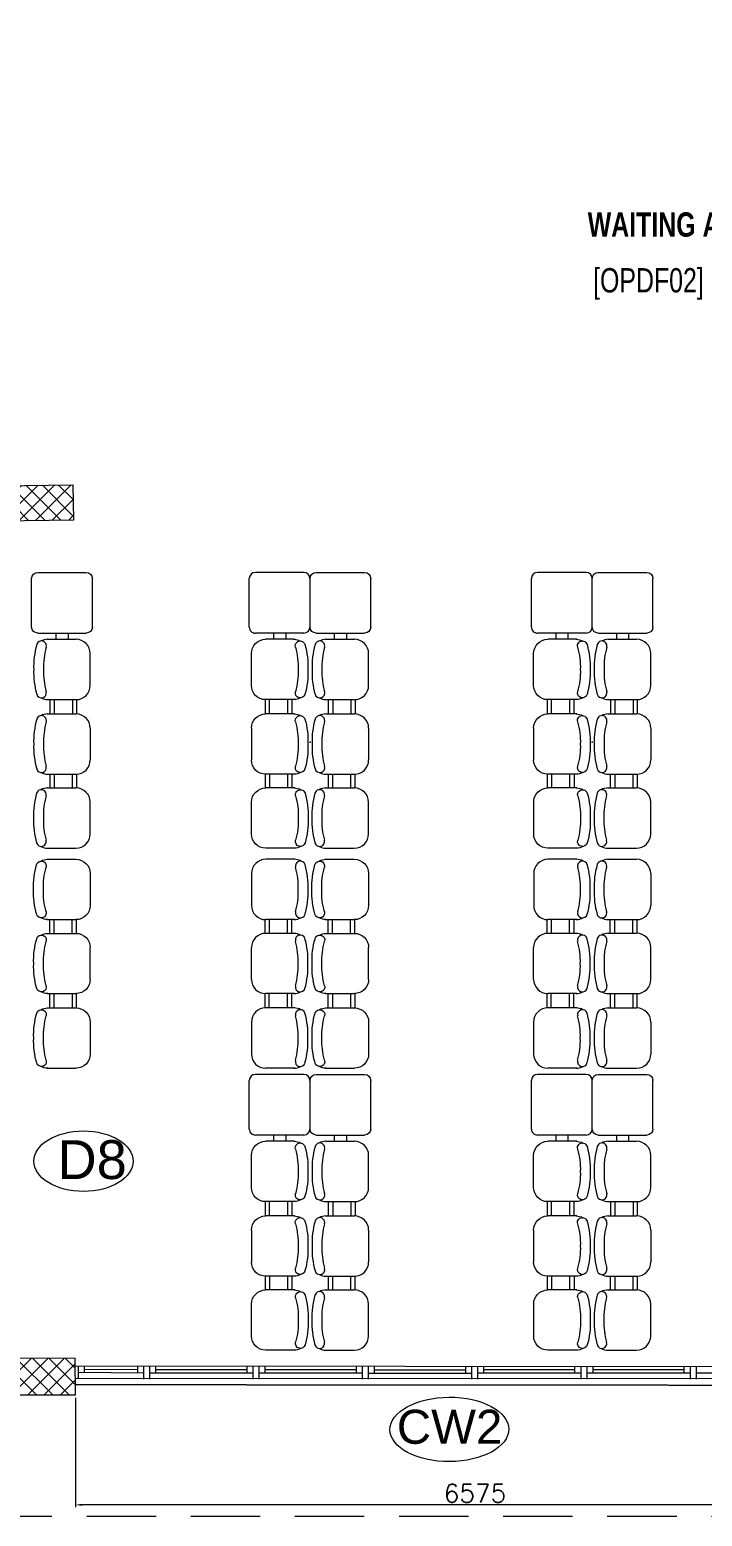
# Model space of a CAD drawing. Header units: millimetres. Extents: x -2143172 to 5255, y -610845 to 279739.
# Drawn here: x -1108901 to -1103364, y -595618 to -583372 of the extents above; entities that cross this region are included whole.
import ezdxf

# ---------------------------------------------------------------- set-up
doc = ezdxf.new("R2010")
doc.units = ezdxf.units.MM
doc.header["$LTSCALE"] = 30
doc.linetypes.add('HIDDEN', pattern=[9.525, 6.35, -3.175])
doc.linetypes.add('HIDDEN2', pattern=[0.1875, 0.125, -0.0625])
doc.layers.get('0').update_dxf_attribs({"lineweight": 5})
doc.layers.get('Defpoints').update_dxf_attribs({"lineweight": 5})
for name, color, linetype, lineweight in [('72_EGR_BASE_TEXT', 7, 'Continuous', 5), ('Al Window tag', 5, 'Continuous', 5), ('Aluminum', 7, 'Continuous', 5), ('C-HYDR-CTCH', 6, 'Continuous', 5), ('dims.', 152, 'Continuous', 5), ('Hatch', 252, 'Continuous', 5), ('LOADING', 163, 'Continuous', 5), ('Medical Equipment and Furniture1', 163, 'Continuous', 5), ('Proj', 7, 'HIDDEN2', 5), ('Structure', 20, 'Continuous', 5)]:
    doc.layers.add(name, color=color, linetype=linetype, lineweight=lineweight)
doc.styles.add('SIMPLEX', font='SIMPLEX.shx', dxfattribs={"height": 150})
doc.styles.add('TTLB-A0-JeddahDP$0$swis721', font='swiss.ttf')
doc.styles.add('X3G_ENTITY_9EC9', font='swisscl.ttf', dxfattribs={"height": 0.2})
doc.styles.add('X3G_ENTITY_9F38', font='swisscl.ttf', dxfattribs={"height": 0.2})
doc.dimstyles.new('Buk', dxfattribs={"dimtxt": 150, "dimasz": 50, "dimexe": 20, "dimexo": 25, "dimgap": 20, "dimtad": 1, "dimdec": 0, "dimrnd": 5, "dimdsep": 46, "dimtxsty": 'SIMPLEX', "dimcen": 0, "dimdle": 20, "dimclrd": 256, "dimclre": 256, "dimclrt": 256, "dimadec": 0, "dimazin": 0, "dimtfac": 0.0075, "dimtdec": 0, "dimtmove": 1, "dimatfit": 2, "dimldrblk": 'ARCHTICK', "dimfxl": 1, "dimtolj": 1, "dimtzin": 0, "dimlwd": -1, "dimlwe": -1, "dimarcsym": 0})

# ---------------------------------------------------------------- blocks, each defined once
blk = doc.blocks.new('*D769')
at = {"layer": 'Defpoints', "color": 0, "transparency": 16777216}
for p in [(-1108524, -594617, 0), (-1101947, -594618, 0), (-1108524, -595524)]:
    blk.add_point(p, dxfattribs=at)
at = {"layer": 'dims.', "linetype": 'Continuous', "transparency": 16777216}
for p, q in [((-1108524, -594642), (-1108524, -595544)), ((-1101947, -594643), (-1101947, -595544))]:
    blk.add_line(p, q, dxfattribs=at)
at = {"layer": 'dims.', "transparency": 16777216}
blk.add_line((-1101997, -595524), (-1108474, -595524), dxfattribs=at)
for points in [[(-1108474, -595516), (-1108474, -595533), (-1108524, -595524)], [(-1101997, -595516), (-1101997, -595533), (-1101947, -595524)]]:
    blk.add_solid(points, dxfattribs=at)
at = {"layer": 'dims.', "transparency": 16777216, "insert": (-1105235, -595429), "char_height": 150, "attachment_point": 5, "style": 'SIMPLEX'}
blk.add_mtext('\\A1;6575', dxfattribs=at)
blk = doc.blocks.new('_ArchTick')
at = {"color": 0, "linetype": 'ByBlock', "const_width": 0.15}
blk.add_lwpolyline([(-0.5, -0.5), (0.5, 0.5)], dxfattribs=at)
blk = doc.blocks.new('A$C47696aed')
at = {"layer": 'Hatch'}
h = blk.add_hatch(dxfattribs=at)
h.set_pattern_fill('ANSI37', color=256, scale=30)
h.paths.add_polyline_path([(50953, 21918), (50349, 21910), (50353, 21621), (50957, 21629)])
h.paths.add_polyline_path([(43792, 21910), (43208, 21905), (43188, 21613), (43772, 21619)])
h.paths.add_polyline_path([(29415, 21903), (28816, 21899), (28810, 21606), (29409, 21610)])
h.paths.add_polyline_path([(36600, 21905), (35999, 21897), (35991, 21612), (36592, 21619)])
h.paths.add_polyline_path([(22196, 21912), (21589, 21890), (21604, 21598), (22210, 21619)])
h.paths.add_polyline_path([(15459, 21902), (14237, 21926), (14231, 21629), (15453, 21606)])
h.paths.add_polyline_path([(15473, 14702), (14258, 14686), (14245, 14393), (15460, 14409)])
h.paths.add_polyline_path([(15447, 7508), (14244, 7492), (14238, 7199), (15441, 7215)])
h.paths.add_polyline_path([(15466, 310), (14269, 298), (14272, 4), (15468, 15)])
h.paths.add_polyline_path([(7831, 312), (7227, 308), (7238, 23), (7841, 26)])
h.paths.add_polyline_path([(7815, 7510), (7218, 7511), (7218, 7210), (7815, 7209)])
h.paths.add_polyline_path([(7825, 14699), (7206, 14701), (7195, 14398), (7814, 14396)])
h.paths.add_polyline_path([(7802, 21879), (7201, 21893), (7197, 21604), (7798, 21589)])
h.paths.add_polyline_path([(603, 21877), (0, 21900), (2, 21611), (605, 21589)])
h.paths.add_polyline_path([(610, 7499), (8, 7492), (12, 7200), (614, 7207)])
h.paths.add_polyline_path([(628, 304), (29, 303), (34, 2), (633, 3)])
h.paths.add_polyline_path([(22215, 317), (21609, 304), (21615, 3), (22220, 16)])
h.paths.add_polyline_path([(22208, 7510), (21614, 7492), (21616, 7196), (22210, 7213)])
h.paths.add_polyline_path([(22199, 14718), (21600, 14710), (21604, 14410), (22203, 14418)])
h.paths.add_polyline_path([(29400, 14702), (28798, 14707), (28802, 14415), (29404, 14410)])
h.paths.add_polyline_path([(29403, 7520), (28800, 7502), (28813, 7202), (29413, 7223)])
h.paths.add_polyline_path([(29420, 304), (28816, 310), (28813, 25), (29417, 18)])
h.paths.add_polyline_path([(36618, 314), (36021, 300), (36030, 0), (36627, 15)])
h.paths.add_polyline_path([(36611, 7503), (36009, 7505), (36011, 7207), (36612, 7205)])
h.paths.add_polyline_path([(36574, 14706), (35993, 14711), (36013, 14421), (36594, 14417)])
h.paths.add_polyline_path([(43778, 14706), (43180, 14719), (43182, 14428), (43780, 14414)])
h.paths.add_polyline_path([(43779, 7507), (43210, 7500), (43212, 7205), (43780, 7213)])
h.paths.add_polyline_path([(43816, 310), (43210, 307), (43212, 3), (43817, 5)])
h.paths.add_polyline_path([(50990, 309), (50402, 326), (50389, 18), (50977, 2)])
h.paths.add_polyline_path([(50974, 7509), (50371, 7510), (50369, 7213), (50972, 7212)])
at = {"layer": 'C-HYDR-CTCH', "color": 4, "flags": 128}
for points in [[(8, 7492), (610, 7499), (614, 7207), (12, 7200), (8, 7497)], [(29, 303), (34, 2), (633, 3), (628, 304), (29, 303)]]:
    blk.add_lwpolyline(points, dxfattribs=at)
blk = doc.blocks.new('3 s')
at = {"layer": 'Medical Equipment and Furniture1', "ltscale": 20}
for p, q in [((-699751, -400643), (-699535, -400643)), ((-699751, -400643), (-699513, -400643)), ((-699396, -401023), (-699396, -400760)), ((-699751, -401140), (-699513, -401140)), ((-699728, -401140), (-699728, -401258)), ((-699692, -401140), (-699692, -401258)), ((-699542, -401140), (-699542, -401258)), ((-699508, -401140), (-699508, -401258)), ((-699751, -401258), (-699513, -401258)), ((-699396, -401375), (-699396, -401637)), ((-699751, -401754), (-699513, -401754)), ((-699751, -401754), (-699535, -401754)), ((-699730, -401754), (-699730, -401867)), ((-699693, -401754), (-699693, -401867)), ((-699544, -401754), (-699544, -401867)), ((-699509, -401754), (-699509, -401867)), ((-699753, -401867), (-699536, -401867)), ((-699753, -401867), (-699514, -401867)), ((-699397, -402247), (-699397, -401984)), ((-699753, -402364), (-699514, -402364))]:
    blk.add_line(p, q, dxfattribs=at)
for centre, radius, start, end in [((-699798, -400697), 40.5, 344.361, 164.361), ((-699746, -400760), 117, 90, 118.9699), ((-699513, -400760), 117, 0, 90), ((-699175, -400872), 687, 164.361, 181.6247), ((-699175, -400872), 606, 164.361, 181.8419), ((-699175, -400911), 687, 178.3753, 195.639), ((-699175, -400911), 606, 178.1581, 195.639), ((-699513, -401023), 117, 270, 0), ((-699798, -401085), 40.5, 195.639, 15.639), ((-699746, -401023), 117, 241.0301, 270), ((-699798, -401312), 40.5, 344.361, 164.361), ((-699746, -401375), 117, 90, 118.9699), ((-699513, -401375), 117, 0, 90), ((-699175, -401486), 687, 164.361, 181.6247), ((-699175, -401486), 606, 164.361, 181.8419), ((-699175, -401525), 687, 178.3753, 195.639), ((-699175, -401525), 606, 178.1581, 195.639), ((-699513, -401637), 117, 270, 0), ((-699798, -401700), 40.5, 195.639, 15.639), ((-699746, -401637), 117, 241.0301, 270), ((-699799, -401922), 40.5, 344.361, 164.361), ((-699747, -401984), 117, 90, 118.9699), ((-699514, -401984), 117, 0, 90), ((-699176, -402096), 687, 164.361, 181.6247), ((-699176, -402096), 606, 164.361, 181.8419), ((-699176, -402135), 687, 178.3753, 195.639), ((-699176, -402135), 606, 178.1581, 195.639), ((-699514, -402247), 117, 270, 0), ((-699799, -402309), 40.5, 195.639, 15.639), ((-699747, -402247), 117, 241.0301, 270)]:
    blk.add_arc(centre, radius, start, end, dxfattribs=at)
blk = doc.blocks.new('GF21009T-P')
for p, q in [((0.4, 0.5), (0, 0.5)), ((-0.05, 0.45), (-0.05, 0.05)), ((0.45, 0.45), (0.45, 0.05)), ((0.45, 0.3), (0.5, 0.3)), ((0.45, 0.2), (0.5, 0.2)), ((0.4, 0), (0, 0))]:
    blk.add_line(p, q)
for centre, start, end in [((0, 0.45), 90, 180), ((0.4, 0.45), 0, 90), ((0, 0.05), 180, 270), ((0.4, 0.05), 270, 0)]:
    blk.add_arc(centre, 0.0499, start, end)

msp = doc.modelspace()

# ---------------------------------------------------------------- linework, layer by layer
at = {"layer": 'Al Window tag'}
for centre, major_axis, ratio in [((-1108458.9, -592693.3), (408.6, 0), 0.6100251), ((-1105446.5, -594902.6, 0.3), (488.8, 2.3), 0.5431673)]:
    msp.add_ellipse(centre, major_axis=major_axis, ratio=ratio, dxfattribs=at)
at = {"layer": 'Aluminum'}
for p, q in [((-1101947, -594388.1, 0.2), (-1108525, -594382.9, 0.2)), ((-1108500, -594482.9, 0.2), (-1108500, -594382.9, 0.2)), ((-1108450, -594432.9, 0.2), (-1108450, -594382.9, 0.2)), ((-1108012, -594413.1, 0.2), (-1108450, -594407.9, 0.2)), ((-1108012, -594438.1, 0.2), (-1108012, -594388.1, 0.2)), ((-1107962, -594488.1, 0.2), (-1107962, -594388.1, 0.2)), ((-1107912, -594488.1, 0.2), (-1107912, -594388.1, 0.2)), ((-1107862, -594438.1, 0.2), (-1107862, -594388.1, 0.2)), ((-1107112, -594438.1, 0.2), (-1107112, -594388.1, 0.2)), ((-1107062, -594488.1, 0.2), (-1107062, -594388.1, 0.2)), ((-1107012, -594488.1, 0.2), (-1107012, -594388.1, 0.2)), ((-1106962, -594438.1, 0.2), (-1106962, -594388.1, 0.2)), ((-1106212, -594438.1, 0.2), (-1106212, -594388.1, 0.2)), ((-1106162, -594488.1, 0.2), (-1106162, -594388.1, 0.2)), ((-1106112, -594488.1, 0.2), (-1106112, -594388.1, 0.2)), ((-1106062, -594438.1, 0.2), (-1106062, -594388.1, 0.2)), ((-1105312, -594438.1, 0.2), (-1105312, -594388.1, 0.2)), ((-1105262, -594488.1, 0.2), (-1105262, -594388.1, 0.2)), ((-1105212, -594488.1, 0.2), (-1105212, -594388.1, 0.2)), ((-1105162, -594438.1, 0.2), (-1105162, -594388.1, 0.2)), ((-1104412, -594438.1, 0.2), (-1104412, -594388.1, 0.2)), ((-1104362, -594488.1, 0.2), (-1104362, -594388.1, 0.2)), ((-1104312, -594488.1, 0.2), (-1104312, -594388.1, 0.2)), ((-1104262, -594438.1, 0.2), (-1104262, -594388.1, 0.2)), ((-1103512, -594438.1, 0.2), (-1103512, -594388.1, 0.2)), ((-1103462, -594488.1, 0.2), (-1103462, -594388.1, 0.2)), ((-1103412, -594488.1, 0.2), (-1103412, -594388.1, 0.2)), ((-1101947, -594488.1, 0.2), (-1108525, -594482.9, 0.2)), ((-1107962, -594438.1, 0.2), (-1108500, -594432.9, 0.2)), ((-1107062, -594438.1, 0.2), (-1107912, -594438.1, 0.2)), ((-1107112, -594413.1, 0.2), (-1107862, -594413.1, 0.2)), ((-1106162, -594438.1, 0.2), (-1107012, -594438.1, 0.2)), ((-1106212, -594413.1, 0.2), (-1106962, -594413.1, 0.2)), ((-1106112, -594438.1, 0.2), (-1105262, -594438.1, 0.2)), ((-1106062, -594413.1, 0.2), (-1105312, -594413.1, 0.2)), ((-1104362, -594438.1, 0.2), (-1105212, -594438.1, 0.2)), ((-1104412, -594413.1, 0.2), (-1105162, -594413.1, 0.2)), ((-1103462, -594438.1, 0.2), (-1104312, -594438.1, 0.2)), ((-1103512, -594413.1, 0.2), (-1104262, -594413.1, 0.2)), ((-1102562, -594438.1, 0.2), (-1103412, -594438.1, 0.2))]:
    msp.add_line(p, q, dxfattribs=at)
at = {"layer": 'LOADING'}
for p in [(-1106593.7, -589242.4, 0.1), (-1104270.3, -589242.4, 0.1)]:
    msp.add_point(p, dxfattribs=at)
at = {"layer": 'Medical Equipment and Furniture1', "ltscale": 20}
for p, q in [((-1104144.3, -590206.4, 0.1), (-1103905.7, -590206.4, 0.1)), ((-1103788.5, -590323.6, 0.1), (-1103788.5, -590586.1, 0.1)), ((-1104144.3, -590703.3, 0.1), (-1103928.1, -590703.3, 0.1)), ((-1104144.3, -590703.3, 0.1), (-1103905.7, -590703.3, 0.1)), ((-1104121.3, -590816, 0.1), (-1104121.3, -590703.3, 0.1)), ((-1104085.2, -590816, 0.1), (-1104085.2, -590703.3, 0.1)), ((-1103935.3, -590816, 0.1), (-1103935.3, -590703.3, 0.1)), ((-1103900.5, -590816, 0.1), (-1103900.5, -590703.2, 0.1)), ((-1104143, -590815.9, 0.1), (-1103904.5, -590815.9, 0.1)), ((-1104143, -590815.9, 0.1), (-1103926.9, -590815.9, 0.1)), ((-1103787.3, -591195.6, 0.1), (-1103787.3, -590933.1, 0.1)), ((-1104143, -591312.8, 0.1), (-1103904.5, -591312.8, 0.1)), ((-1104120, -591430.6, 0.1), (-1104120, -591312.7, 0.1)), ((-1104083.9, -591430.6, 0.1), (-1104083.9, -591312.7, 0.1)), ((-1103934, -591430.6, 0.1), (-1103934, -591312.7, 0.1)), ((-1103899.3, -591430.7, 0.1), (-1103899.3, -591312.7, 0.1)), ((-1104143, -591430.6, 0.1), (-1103904.5, -591430.6, 0.1)), ((-1103787.3, -591547.8, 0.1), (-1103787.3, -591810.3, 0.1)), ((-1104143, -591927.5, 0.1), (-1103926.9, -591927.5, 0.1)), ((-1104143, -591927.5, 0.1), (-1103904.5, -591927.5, 0.1))]:
    msp.add_line(p, q, dxfattribs=at)
for centre, radius, start, end in [((-1104190.6, -590261, 0.1), 40.5, 344.36103, 164.36104), ((-1104139.1, -590323.6, 0.1), 117.2, 90, 118.96988), ((-1103905.7, -590323.6, 0.1), 117.2, 0, 90), ((-1103567.7, -590435.4, 0.1), 687.4, 164.36103, 181.62474), ((-1103567.7, -590435.4, 0.1), 606.4, 164.36103, 181.84194), ((-1103567.7, -590474.3, 0.1), 687.4, 178.37526, 195.63897), ((-1103567.7, -590474.3, 0.1), 606.4, 178.15806, 195.63897), ((-1103905.7, -590586.1, 0.1), 117.2, 270, 0), ((-1104190.6, -590648.7, 0.1), 40.5, 195.63896, 15.63897), ((-1104139.1, -590586.1, 0.1), 117.2, 241.03012, 270), ((-1104189.4, -590870.5, 0.1), 40.5, 344.36103, 164.36104), ((-1104137.8, -590933.1, 0.1), 117.2, 90, 118.96988), ((-1103904.5, -590933.1, 0.1), 117.2, 0, 90), ((-1103566.4, -591044.9, 0.1), 687.4, 164.36103, 181.62474), ((-1103566.4, -591044.9, 0.1), 606.4, 164.36103, 181.84194), ((-1103566.4, -591083.9, 0.1), 687.4, 178.37526, 195.63897), ((-1103566.4, -591083.9, 0.1), 606.4, 178.15806, 195.63897), ((-1103904.5, -591195.6, 0.1), 117.2, 270, 0), ((-1104189.4, -591258.2, 0.1), 40.5, 195.63896, 15.63897), ((-1104137.8, -591195.6, 0.1), 117.2, 241.03012, 270), ((-1104189.4, -591485.1, 0.1), 40.5, 344.36103, 164.36104), ((-1104137.8, -591547.8, 0.1), 117.2, 90, 118.96988), ((-1103904.5, -591547.8, 0.1), 117.2, 0, 90), ((-1103566.4, -591659.5, 0.1), 687.4, 164.36103, 181.62474), ((-1103566.4, -591659.5, 0.1), 606.4, 164.36103, 181.84194), ((-1103566.4, -591698.5, 0.1), 687.4, 178.37526, 195.63897), ((-1103566.4, -591698.5, 0.1), 606.4, 178.15806, 195.63897), ((-1103904.5, -591810.3, 0.1), 117.2, 270, 0), ((-1104189.4, -591872.9, 0.1), 40.5, 195.63896, 15.63897), ((-1104137.8, -591810.3, 0.1), 117.2, 241.03012, 270)]:
    msp.add_arc(centre, radius, start, end, dxfattribs=at)
at = {"layer": 'Proj'}
msp.add_line((-1108525, -594532.9, 0.2), (-1101947, -594538.1, 0.2), dxfattribs=at)
at = {"layer": 'Proj', "linetype": 'HIDDEN', "ltscale": 3, "elevation": 0.2}
msp.add_lwpolyline([(-1058727, -571718.1), (-1110147, -571718.1), (-1110147, -595618.1), (-1058727, -595618.1)], dxfattribs=at)

# ---------------------------------------------------------------- block references
at = {"layer": 'LOADING', "extrusion": (-3.51192e-12, 1.27212e-09, 1), "xscale": -1000, "yscale": 1000, "zscale": 1000, "rotation": 90.00000458082476}
for p in [(-1108385.7, -587893.1, 0.1), (-1106093.7, -587893.1, 0.1), (-1103770.3, -587893.1, 0.1), (-1106093.7, -592028.2, 0.1), (-1103770.3, -592028.2, 0.1)]:
    msp.add_blockref('GF21009T-P', p, dxfattribs=at)
at = {"layer": 'LOADING', "extrusion": (3.51192e-12, 1.27212e-09, 1), "xscale": 1000, "yscale": 1000, "zscale": 1000, "rotation": 269.9999954191752}
for p in [(-1107093.7, -587893.1, 0.1), (-1104770.3, -587893.1, 0.1), (-1107093.7, -592028.2, 0.1), (-1104770.3, -592028.2, 0.1)]:
    msp.add_blockref('GF21009T-P', p, dxfattribs=at)
at = {"layer": 'LOADING'}
for p in [(-409007.1, -187751.1, 0.1), (-406715.1, -187751.1, 0.1), (-404391.8, -187751.1, 0.1), (-406715.1, -191886.3, 0.1), (-404391.8, -191886.3, 0.1)]:
    msp.add_blockref('3 s', p, dxfattribs=at)
at = {"layer": 'LOADING', "xscale": -1}
for p in [(-1806472.3, -187751.1, 0.1), (-1804148.9, -187751.1, 0.1), (-1806472.3, -191886.3, 0.1), (-1804148.9, -191886.3, 0.1)]:
    msp.add_blockref('3 s', p, dxfattribs=at)
at = {"layer": 'LOADING', "xscale": -1, "rotation": 180}
for p in [(-409007.1, -992570.3, 0.1), (-406715.1, -992570.3, 0.1)]:
    msp.add_blockref('3 s', p, dxfattribs=at)
at = {"layer": 'LOADING', "rotation": 180}
for p in [(-1806472.3, -992570.3, 0.1), (-1804148.9, -992570.3, 0.1)]:
    msp.add_blockref('3 s', p, dxfattribs=at)
at = {"layer": 'Structure', "color": 3}
msp.add_blockref('A$C47696aed', (-1109156.4, -594620.4, 0.2), dxfattribs=at)

# ---------------------------------------------------------------- texts
at = {"layer": '72_EGR_BASE_TEXT', "char_height": 200, "attachment_point": 2}
for s, insert, style in [('{\\fSwis721 LtCn BT|b1|i0|c0|p34;WAITING AREA}', (-1103544.2, -584877.1, 0.2), 'X3G_ENTITY_9EC9'), ('[OPDF02]', (-1103807.3, -585336.3, 0.2), 'X3G_ENTITY_9F38')]:
    msp.add_mtext(s, dxfattribs=dict(at, insert=insert, style=style))
at = {"layer": 'Al Window tag', "attachment_point": 1, "style": 'TTLB-A0-JeddahDP$0$swis721'}
for s, insert, char_height in [('D8', (-1108673.2, -592520), 320), ('CW2', (-1105878.7, -594741, 0.3), 280)]:
    msp.add_mtext_dynamic_manual_height_columns(s, width=1569.457, gutter_width=9406.5, heights=[480.3], dxfattribs=dict(at, insert=insert, char_height=char_height))

# ---------------------------------------------------------------- dimensions: what is measured, and where the dimension line sits
at = {"layer": 'dims.'}
dim = msp.add_linear_dim(base=(-1108523.6, -595524.3, 0.1), p1=(-1101947, -594618.1, 0.2), p2=(-1108523.6, -594617.1, 0.2), dimstyle='Buk', dxfattribs=at)
dim.commit()
dim.dimension.update_dxf_attribs({"geometry": '*D769', "text_midpoint": (-1105235.3, -595429.3, 0.1)})

doc.saveas('drawing.dxf')
